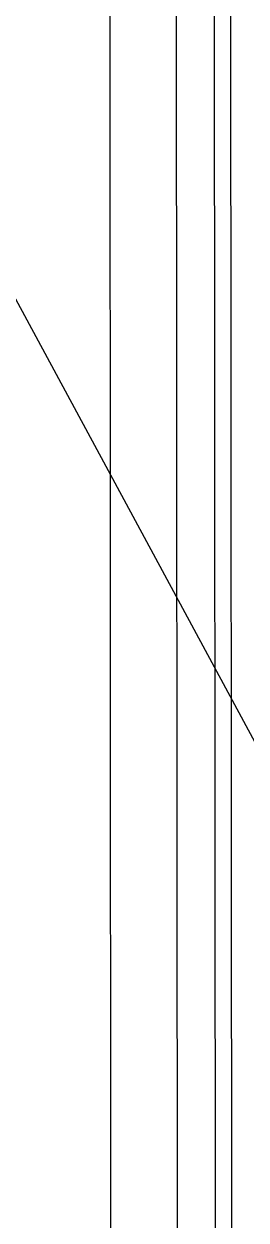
# Model space of a CAD drawing. Extents: x 104.513 to 104.5295, y 28.4567 to 28.4663.
# Drawn here: x 104.51298401 to 104.51298541, y 28.4627841 to 28.46279166 of the extents above; entities that cross this region are included whole.
import ezdxf

# ---------------------------------------------------------------- set-up
doc = ezdxf.new("R2010")
doc.units = 0
doc.header["$MEASUREMENT"] = 0
doc.layers.add('Contour_Line_Intermediate', color=7, linetype='Continuous')
doc.layers.add('Iso-height_Area', color=7, linetype='Continuous')

msp = doc.modelspace()

# ---------------------------------------------------------------- linework, layer by layer
at = {"layer": 'Contour_Line_Intermediate', "color": 0}
msp.add_polyline3d([(104.5129823685, 28.462792855, 445), (104.513129282, 28.4625211197, 445), (104.5132705688, 28.4623405929, 445), (104.5133720363, 28.4622359472, 445), (104.513669005, 28.462000662, 445), (104.5137513406, 28.4619454662, 445), (104.5138267571, 28.4619148828, 445), (104.5140631636, 28.4618978261, 445), (104.5141753274, 28.4618708356, 445), (104.5144261345, 28.4617125365, 445), (104.5145805831, 28.4616943911, 445), (104.5148065256, 28.4617441997, 445), (104.5149258623, 28.4618018879, 445), (104.5153090597, 28.4620273468, 445), (104.5153873227, 28.4620989817, 445), (104.515431131, 28.4622198201, 445), (104.5154244044, 28.4622996201, 445), (104.5153810918, 28.4623811851, 445), (104.5152112786, 28.462540854, 445), (104.5147565867, 28.4628352011, 445), (104.5144607343, 28.4630755939, 445)], dxfattribs=at)
at = {"layer": 'Iso-height_Area', "color": 0}
for points in [[(104.5129823685, 28.4661489827, 420), (104.5129860667, 28.461780276, 420), (104.5129980427, 28.4617369678, 420), (104.5130269077, 28.461722347, 420), (104.5131504972, 28.4617278146, 420), (104.5132614506, 28.4617020576, 420), (104.5134114865, 28.4615962278, 420), (104.5134114865, 28.4615962278, 420), (104.5137024357, 28.4613561356, 420), (104.5137890594, 28.4611608164, 420), (104.5138381066, 28.4611212438, 420), (104.513913515, 28.4610939222, 420), (104.5140870926, 28.4611070512, 420), (104.5148521639, 28.4613441078, 420), (104.5149708983, 28.4613915584, 420), (104.5151238503, 28.4614860367, 420), (104.5153722906, 28.4617332942, 420), (104.5155480494, 28.4618376661, 420), (104.5156234182, 28.4618965984, 420), (104.5159623632, 28.4623006342, 420), (104.516047521, 28.4623810858, 420), (104.5161665453, 28.4624563402, 420)], [(104.5129823685, 28.4661489827, 424), (104.5129861282, 28.4618638133, 424), (104.5129981657, 28.4618212093, 424), (104.5130265593, 28.4618053626, 424), (104.5131876746, 28.4618012185, 424), (104.5133133447, 28.4617615458, 424), (104.5135266012, 28.4615962278, 424), (104.5135266012, 28.4615962278, 424), (104.5137996809, 28.4614197185, 424), (104.5138325164, 28.4613744967, 424), (104.5138967736, 28.4612260356, 424), (104.5139406549, 28.4611879273, 424), (104.5139935076, 28.4611736485, 424), (104.5141051917, 28.4611809553, 424), (104.514264499, 28.4612228119, 424), (104.5149219454, 28.4614441145, 424), (104.5150787145, 28.4615343999, 424), (104.5152920402, 28.4617532646, 424), (104.5154697764, 28.4618597413, 424), (104.5155772937, 28.4619421757, 424), (104.5157685685, 28.4621658696, 424), (104.5159447328, 28.4624115723, 424), (104.5160816124, 28.462505964, 424), (104.5164280368, 28.4626592366, 424)], [(104.5129823685, 28.4661489827, 427), (104.5129856277, 28.4619462792, 427), (104.5129971647, 28.4619024889, 427), (104.5130230168, 28.461883037, 427), (104.5132151336, 28.4618578657, 427), (104.5133224945, 28.4618197155, 427), (104.5136301424, 28.4615962278, 427), (104.5136301424, 28.4615962278, 427), (104.5138109724, 28.4615139674, 427), (104.5138572918, 28.4614801425, 427), (104.5138988779, 28.4614372796, 427), (104.5139904763, 28.46127875, 427), (104.5140712553, 28.4612499177, 427), (104.5141965506, 28.4612606979, 427), (104.5143428426, 28.4612988841, 427), (104.514935086, 28.461506481, 427), (104.5150701101, 28.4615914343, 427), (104.5152508748, 28.4617660468, 427)], [(104.5129823685, 28.4661489827, 442), (104.5129846696, 28.4626108238, 442), (104.5130072179, 28.462533106, 442), (104.5132124381, 28.4622740378, 442), (104.5133185094, 28.4621803343, 442), (104.5137303679, 28.4618882222, 442), (104.5138328467, 28.4618528663, 442), (104.5140255192, 28.4618452972, 442), (104.5141117855, 28.4618253927, 442), (104.5142064875, 28.4617747033, 442), (104.5143403396, 28.4616757225, 442), (104.5144730385, 28.4616412247, 442), (104.5146916325, 28.4616670026, 442), (104.5148852857, 28.4617379195, 442), (104.5152960689, 28.4619795901, 442), (104.5154239158, 28.462095309, 442), (104.5154721247, 28.4621751046, 442), (104.5154839021, 28.4622864901, 442), (104.515456181, 28.4623641977, 442), (104.5153823657, 28.4624660897, 442), (104.5152253463, 28.4625965358, 442), (104.5148486225, 28.4628407301, 442), (104.5145748449, 28.4630732848, 442)]]:
    msp.add_polyline3d(points, dxfattribs=at)

doc.saveas('drawing.dxf')
